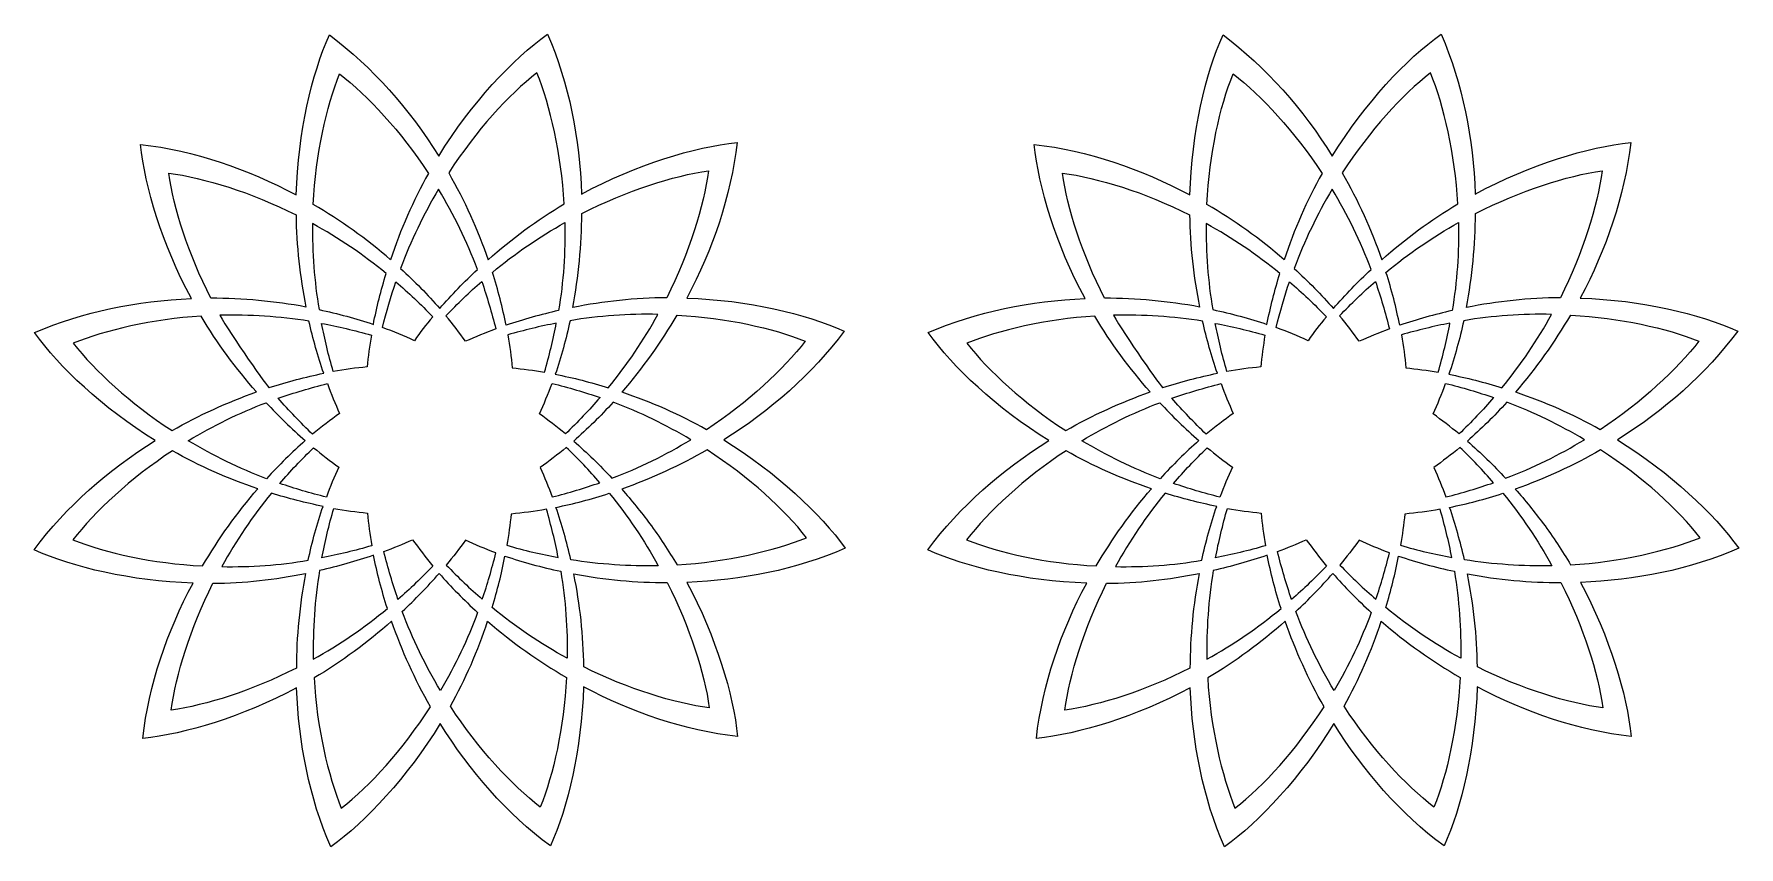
# Model space of a CAD drawing. Header units: centimetres. Extents: x -232 to 232, y -111 to 111.
import ezdxf

# ---------------------------------------------------------------- set-up
doc = ezdxf.new("R2010")
doc.units = ezdxf.units.CM
doc.header["$MEASUREMENT"] = 0
doc.layers.add('layer 1', color=7, linetype='Continuous')

msp = doc.modelspace()

# ---------------------------------------------------------------- linework, layer by layer
at = {"layer": 'layer 1', "color": 114, "lineweight": 9}
for points, knots in [([(-203.0467, 80.59907), (-201.87234, 68.98786), (-197.22338, 53.56875), (-189.22496, 38.61814), (-189.22496, 38.61814), (-204.02611, 38.04623), (-218.71683, 35.10512), (-231.93511, 29.36521), (-231.93511, 29.36521), (-225.12619, 19.91584), (-213.42396, 8.91227), (-199.0615, -0.02648), (-199.0615, -0.02648), (-211.84547, -7.98618), (-223.33021, -18.01487), (-232.05052, -29.78785), (-232.05052, -29.78785), (-221.40665, -34.57689), (-205.72674, -38.26059), (-188.77797, -38.8085), (-188.77797, -38.8085), (-195.87444, -52.09866), (-200.80979, -66.53243), (-202.47605, -81.09475), (-202.47605, -81.09475), (-190.87814, -79.92362), (-175.51157, -75.27833), (-160.57599, -67.29941), (-160.57599, -67.29941), (-160.06525, -82.31764), (-157.12261, -97.24233), (-151.29968, -110.65183), (-151.29968, -110.65183), (-141.69399, -103.73027), (-130.48229, -91.75211), (-121.46611, -77.06322), (-121.46611, -77.06322), (-113.47318, -89.98247), (-103.37186, -101.59248), (-91.49543, -110.38941), (-91.49543, -110.38941), (-86.70416, -99.74058), (-83.01945, -84.0509), (-82.47421, -67.09307), (-82.47421, -67.09307), (-69.28385, -74.08651), (-54.97943, -78.94791), (-40.54888, -80.59907), (-40.54888, -80.59907), (-41.72327, -68.98753), (-46.37254, -53.56788), (-54.37136, -38.61686), (-54.37136, -38.61686), (-39.42278, -38.08627), (-24.57323, -35.144), (-11.22515, -29.34773), (-11.22515, -29.34773), (-18.06631, -19.85363), (-29.84724, -8.79062), (-44.30294, 0.17072), (-44.30294, 0.17072), (-31.61168, 8.10722), (-20.21276, 18.08588), (-11.54506, 29.78784), (-11.54506, 29.78784), (-22.10128, 34.53744), (-37.61096, 38.19976), (-54.3992, 38.79424), (-54.3992, 38.79424), (-47.29367, 52.09316), (-42.35177, 66.53836), (-40.68421, 81.11222), (-40.68421, 81.11222), (-52.38552, 79.92874), (-67.95403, 75.21634), (-83.01305, 67.10349), (-83.01305, 67.10349), (-83.5048, 82.18775), (-86.44765, 97.18408), (-92.29588, 110.65183), (-92.29588, 110.65183), (-101.8243, 103.78595), (-112.93292, 91.94452), (-121.91136, 77.41721), (-121.91136, 77.41721), (-129.86858, 90.20082), (-139.89454, 101.68566), (-151.66482, 110.40691), (-151.66482, 110.40691), (-156.47919, 99.70677), (-160.17641, 83.91719), (-160.69382, 66.86542), (-160.69382, 66.86542), (-174.00236, 73.98097), (-188.46009, 78.93004), (-203.0467, 80.59907)], [0, 0, 0, 0, 0.04, 0.04, 0.04, 0.04, 0.08, 0.08, 0.08, 0.08, 0.12, 0.12, 0.12, 0.12, 0.16, 0.16, 0.16, 0.16, 0.2, 0.2, 0.2, 0.2, 0.24, 0.24, 0.24, 0.24, 0.28, 0.28, 0.28, 0.28, 0.32, 0.32, 0.32, 0.32, 0.36, 0.36, 0.36, 0.36, 0.4, 0.4, 0.4, 0.4, 0.44, 0.44, 0.44, 0.44, 0.48, 0.48, 0.48, 0.48, 0.52, 0.52, 0.52, 0.52, 0.56, 0.56, 0.56, 0.56, 0.6, 0.6, 0.6, 0.6, 0.64, 0.64, 0.64, 0.64, 0.68, 0.68, 0.68, 0.68, 0.72, 0.72, 0.72, 0.72, 0.76, 0.76, 0.76, 0.76, 0.8, 0.8, 0.8, 0.8, 0.84, 0.84, 0.84, 0.84, 0.88, 0.88, 0.88, 0.88, 0.92, 0.92, 0.92, 0.92, 1, 1, 1, 1]), ([(-156.05439, 64.2707), (-148.59988, 59.91571), (-141.55017, 54.86634), (-135.01338, 49.22634), (-135.01338, 49.22634), (-132.29367, 57.36929), (-128.89009, 65.25441), (-124.67454, 72.73766), (-124.67454, 72.73766), (-132.1479, 84.1296), (-141.28354, 93.8941), (-148.89236, 99.83533), (-148.89236, 99.83533), (-152.56896, 90.74349), (-155.32883, 78.12875), (-156.05439, 64.2707)], [0, 0, 0, 0, 0.2, 0.2, 0.2, 0.2, 0.4, 0.4, 0.4, 0.4, 0.6, 0.6, 0.6, 0.6, 1, 1, 1, 1]), ([(-108.44674, 49.22587), (-111.29709, 57.40724), (-114.89215, 65.3318), (-119.18963, 72.85423), (-119.18963, 72.85423), (-111.62664, 84.50975), (-102.91884, 94.06844), (-95.18065, 100.11034), (-95.18065, 100.11034), (-91.55117, 91.13847), (-88.51321, 78.07417), (-87.74287, 64.43096), (-87.74287, 64.43096), (-95.13365, 60.05365), (-102.0221, 54.9218), (-108.44674, 49.22587)], [0, 0, 0, 0, 0.2, 0.2, 0.2, 0.2, 0.4, 0.4, 0.4, 0.4, 0.6, 0.6, 0.6, 0.6, 1, 1, 1, 1]), ([(-195.35989, 72.83005), (-194.00804, 63.18952), (-190.13834, 50.9945), (-183.91894, 38.7224), (-183.91894, 38.7224), (-175.24645, 38.72944), (-166.57448, 37.92633), (-158.04658, 36.34689), (-158.04658, 36.34689), (-159.70482, 44.61669), (-160.66316, 52.99756), (-160.74908, 61.43537), (-160.74908, 61.43537), (-172.94713, 67.58767), (-185.77719, 71.48761), (-195.35989, 72.83005)], [0, 0, 0, 0, 0.2, 0.2, 0.2, 0.2, 0.4, 0.4, 0.4, 0.4, 0.6, 0.6, 0.6, 0.6, 1, 1, 1, 1]), ([(-85.41839, 36.20687), (-76.97811, 37.88817), (-68.42664, 38.83523), (-59.81627, 38.87736), (-59.81627, 38.87736), (-53.68245, 51.05421), (-49.79338, 63.85915), (-48.45324, 73.42541), (-48.45324, 73.42541), (-58.19316, 72.05963), (-70.54051, 68.12378), (-82.94047, 61.79132), (-82.94047, 61.79132), (-82.98439, 53.21222), (-83.82226, 44.6365), (-85.41839, 36.20687)], [0, 0, 0, 0, 0.2, 0.2, 0.2, 0.2, 0.4, 0.4, 0.4, 0.4, 0.6, 0.6, 0.6, 0.6, 1, 1, 1, 1]), ([(-121.62063, 35.9435), (-124.88412, 39.692), (-128.4667, 43.33895), (-132.29457, 46.81859), (-132.29457, 46.81859), (-129.52734, 54.32351), (-126.04757, 61.5443), (-121.9519, 68.41471), (-121.9519, 68.41471), (-117.7596, 61.47576), (-114.19015, 54.1723), (-111.35938, 46.57444), (-111.35938, 46.57444), (-114.93215, 43.23492), (-118.39576, 39.66751), (-121.62063, 35.9435)], [0, 0, 0, 0, 0.2, 0.2, 0.2, 0.2, 0.4, 0.4, 0.4, 0.4, 0.6, 0.6, 0.6, 0.6, 1, 1, 1, 1]), ([(-156.22851, 59.04903), (-149.15655, 55.14622), (-142.4395, 50.6209), (-136.21153, 45.47571), (-136.21153, 45.47571), (-137.59167, 40.95066), (-138.77704, 36.29138), (-139.69824, 31.61247), (-139.69824, 31.61247), (-144.43356, 33.21093), (-149.39183, 34.55938), (-154.47508, 35.63762), (-154.47508, 35.63762), (-155.77609, 43.37008), (-156.34081, 51.20954), (-156.22851, 59.04903)], [0, 0, 0, 0, 0.2, 0.2, 0.2, 0.2, 0.4, 0.4, 0.4, 0.4, 0.6, 0.6, 0.6, 0.6, 1, 1, 1, 1]), ([(-107.29704, 45.78348), (-105.75855, 40.97014), (-104.50244, 36.1354), (-103.55785, 31.36698), (-103.55785, 31.36698), (-98.86639, 32.96384), (-94.05275, 34.303), (-89.26605, 35.38783), (-89.26605, 35.38783), (-87.94486, 43.29423), (-87.39497, 51.31275), (-87.54952, 59.32614), (-87.54952, 59.32614), (-94.52981, 55.42016), (-101.15058, 50.90253), (-107.29704, 45.78348)], [0, 0, 0, 0, 0.2, 0.2, 0.2, 0.2, 0.4, 0.4, 0.4, 0.4, 0.6, 0.6, 0.6, 0.6, 1, 1, 1, 1]), ([(-137.20187, 30.73906), (-134.23449, 29.66083), (-131.27465, 28.4494), (-128.52899, 27.17579), (-128.52899, 27.17579), (-126.96306, 29.38074), (-125.2904, 31.55335), (-123.53406, 33.68096), (-123.53406, 33.68096), (-126.78566, 37.07987), (-130.16573, 40.28629), (-133.56309, 43.23333), (-133.56309, 43.23333), (-134.92395, 39.22145), (-136.15417, 35.02545), (-137.20187, 30.73906)], [0, 0, 0, 0, 0.2, 0.2, 0.2, 0.2, 0.4, 0.4, 0.4, 0.4, 0.6, 0.6, 0.6, 0.6, 1, 1, 1, 1]), ([(-106.36597, 30.37458), (-107.46385, 34.82169), (-108.75739, 39.16858), (-110.18803, 43.31043), (-110.18803, 43.31043), (-113.4899, 40.4105), (-116.76853, 37.26923), (-119.92159, 33.94819), (-119.92159, 33.94819), (-118.017, 31.66015), (-116.23401, 29.33919), (-114.58901, 26.99992), (-114.58901, 26.99992), (-111.92633, 28.22001), (-109.17417, 29.34466), (-106.36597, 30.37458)], [0, 0, 0, 0, 0.2, 0.2, 0.2, 0.2, 0.4, 0.4, 0.4, 0.4, 0.6, 0.6, 0.6, 0.6, 1, 1, 1, 1]), ([(-186.55876, 33.86795), (-182.22458, 26.50171), (-177.14543, 19.6327), (-171.50011, 13.22113), (-171.50011, 13.22113), (-179.45537, 10.40637), (-187.16325, 6.88714), (-194.48998, 2.70093), (-194.48998, 2.70093), (-205.98574, 10.21022), (-215.41273, 18.82039), (-221.39362, 26.48045), (-221.39362, 26.48045), (-212.60722, 30.0349), (-199.86877, 33.03435), (-186.55876, 33.86795)], [0, 0, 0, 0, 0.2, 0.2, 0.2, 0.2, 0.4, 0.4, 0.4, 0.4, 0.6, 0.6, 0.6, 0.6, 1, 1, 1, 1]), ([(-157.21927, 32.48555), (-156.13479, 27.73076), (-154.79943, 22.9515), (-153.20983, 18.2938), (-153.20983, 18.2938), (-158.12065, 17.31195), (-163.10046, 16.00034), (-168.05359, 14.39074), (-168.05359, 14.39074), (-168.09232, 13.88896), (-178.68824, 29.10295), (-181.46067, 34.09253), (-181.46067, 34.09253), (-173.35219, 34.29922), (-165.22651, 33.79131), (-157.21927, 32.48555)], [0, 0, 0, 0, 0.2, 0.2, 0.2, 0.2, 0.4, 0.4, 0.4, 0.4, 0.6, 0.6, 0.6, 0.6, 1, 1, 1, 1]), ([(-62.20896, 34.33979), (-66.09929, 27.28409), (-70.60888, 20.57986), (-75.73631, 14.36335), (-75.73631, 14.36335), (-80.44121, 15.82238), (-85.29764, 17.07311), (-90.1768, 18.03724), (-90.1768, 18.03724), (-88.58194, 22.7111), (-87.23136, 27.60586), (-86.14462, 32.6265), (-86.14462, 32.6265), (-78.23914, 33.94667), (-70.22122, 34.49512), (-62.20896, 34.33979)], [0, 0, 0, 0, 0.2, 0.2, 0.2, 0.2, 0.4, 0.4, 0.4, 0.4, 0.6, 0.6, 0.6, 0.6, 1, 1, 1, 1]), ([(-57.00076, 34.14005), (-61.34271, 26.70489), (-66.37559, 19.67228), (-71.99608, 13.14942), (-71.99608, 13.14942), (-64.02609, 10.4467), (-56.31144, 7.08433), (-48.98133, 2.94178), (-48.98133, 2.94178), (-37.69421, 10.3811), (-28.01683, 19.45657), (-22.11662, 27.01537), (-22.11662, 27.01537), (-31.05943, 30.63171), (-43.41059, 33.36109), (-57.00076, 34.14005)], [0, 0, 0, 0, 0.2, 0.2, 0.2, 0.2, 0.4, 0.4, 0.4, 0.4, 0.6, 0.6, 0.6, 0.6, 1, 1, 1, 1]), ([(-140.24174, 28.67057), (-144.7936, 29.97712), (-149.35467, 31.04892), (-153.79203, 31.88371), (-153.79203, 31.88371), (-152.951, 27.58318), (-151.8892, 23.17681), (-150.60884, 18.78408), (-150.60884, 18.78408), (-147.49728, 19.33466), (-144.42056, 19.74907), (-141.40348, 20.01916), (-141.40348, 20.01916), (-141.13364, 22.88327), (-140.74092, 25.7761), (-140.24174, 28.67057)], [0, 0, 0, 0, 0.2, 0.2, 0.2, 0.2, 0.4, 0.4, 0.4, 0.4, 0.6, 0.6, 0.6, 0.6, 1, 1, 1, 1]), ([(-103.07135, 28.75991), (-98.64763, 30.04602), (-94.21118, 31.11042), (-89.88359, 31.95097), (-89.88359, 31.95097), (-90.72615, 27.56624), (-91.79909, 23.06675), (-93.10005, 18.57968), (-93.10005, 18.57968), (-96.03522, 19.08852), (-98.96905, 19.48807), (-101.87331, 19.76124), (-101.87331, 19.76124), (-102.13721, 22.71153), (-102.53912, 25.71879), (-103.07135, 28.75991)], [0, 0, 0, 0, 0.2, 0.2, 0.2, 0.2, 0.4, 0.4, 0.4, 0.4, 0.6, 0.6, 0.6, 0.6, 1, 1, 1, 1]), ([(-165.58406, 11.48281), (-162.6909, 8.16527), (-159.55203, 4.86725), (-156.2296, 1.69216), (-156.2296, 1.69216), (-153.81078, 3.72421), (-151.35414, 5.62096), (-148.87696, 7.36293), (-148.87696, 7.36293), (-150.08137, 9.99141), (-151.19268, 12.7069), (-152.21177, 15.47761), (-152.21177, 15.47761), (-156.81729, 14.33347), (-161.31367, 12.98029), (-165.58406, 11.48281)], [0, 0, 0, 0, 0.2, 0.2, 0.2, 0.2, 0.4, 0.4, 0.4, 0.4, 0.6, 0.6, 0.6, 0.6, 1, 1, 1, 1]), ([(-94.4853, 7.24561), (-92.08434, 5.54047), (-89.72167, 3.7088), (-87.41373, 1.78032), (-87.41373, 1.78032), (-84.06217, 4.99803), (-80.89964, 8.33908), (-77.991, 11.69635), (-77.991, 11.69635), (-82.17548, 13.13768), (-86.56788, 14.43856), (-91.06026, 15.5392), (-91.06026, 15.5392), (-92.10977, 12.67436), (-93.25305, 9.90214), (-94.4853, 7.24561)], [0, 0, 0, 0, 0.2, 0.2, 0.2, 0.2, 0.4, 0.4, 0.4, 0.4, 0.6, 0.6, 0.6, 0.6, 1, 1, 1, 1]), ([(-190.06664, -0.07025), (-183.28364, -4.14268), (-176.15413, -7.62185), (-168.74335, -10.3952), (-168.74335, -10.3952), (-165.37692, -6.68807), (-161.8535, -3.21035), (-158.23269, -0.0291), (-158.23269, -0.0291), (-161.95625, 3.21917), (-165.51972, 6.70292), (-168.8521, 10.29233), (-168.8521, 10.29233), (-176.22657, 7.50326), (-183.32053, 4.00731), (-190.06664, -0.07025)], [0, 0, 0, 0, 0.2, 0.2, 0.2, 0.2, 0.4, 0.4, 0.4, 0.4, 0.6, 0.6, 0.6, 0.6, 1, 1, 1, 1]), ([(-85.15497, -0.15276), (-81.45426, 3.08237), (-77.85376, 6.62795), (-74.41694, 10.41259), (-74.41694, 10.41259), (-67.08051, 7.66707), (-60.01994, 4.23014), (-53.29794, 0.21021), (-53.29794, 0.21021), (-60.11293, -3.9273), (-67.2848, -7.47138), (-74.74349, -10.29235), (-74.74349, -10.29235), (-78.01368, -6.76996), (-81.5068, -3.34897), (-85.15497, -0.15276)], [0, 0, 0, 0, 0.2, 0.2, 0.2, 0.2, 0.4, 0.4, 0.4, 0.4, 0.6, 0.6, 0.6, 0.6, 1, 1, 1, 1]), ([(-221.47895, -27.01538), (-215.54119, -19.40847), (-205.7834, -10.2731), (-194.39855, -2.79993), (-194.39855, -2.79993), (-187.00251, -6.99837), (-179.21439, -10.40204), (-171.16418, -13.13199), (-171.16418, -13.13199), (-176.79494, -19.66675), (-181.83562, -26.71297), (-186.18311, -34.16307), (-186.18311, -34.16307), (-199.93543, -33.41612), (-212.44592, -30.66819), (-221.47895, -27.01538)], [0, 0, 0, 0, 0.2, 0.2, 0.2, 0.2, 0.4, 0.4, 0.4, 0.4, 0.6, 0.6, 0.6, 0.6, 1, 1, 1, 1]), ([(-155.95858, -1.96649), (-159.23158, -5.12137), (-162.3218, -8.39247), (-165.16913, -11.67895), (-165.16913, -11.67895), (-161.10691, -13.07816), (-156.84875, -14.34499), (-152.49338, -15.42478), (-152.49338, -15.42478), (-151.45539, -12.60054), (-150.32617, -9.86678), (-149.11035, -7.24567), (-149.11035, -7.24567), (-151.43394, -5.59548), (-153.72161, -3.82677), (-155.95858, -1.96649)], [0, 0, 0, 0, 0.2, 0.2, 0.2, 0.2, 0.4, 0.4, 0.4, 0.4, 0.6, 0.6, 0.6, 0.6, 1, 1, 1, 1]), ([(-87.17259, -1.8774), (-83.92175, -4.9954), (-80.84844, -8.22977), (-78.0115, -11.48283), (-78.0115, -11.48283), (-82.15676, -12.93642), (-86.51488, -14.25427), (-90.97921, -15.37675), (-90.97921, -15.37675), (-91.98988, -12.63501), (-93.09107, -9.94754), (-94.28337, -7.34551), (-94.28337, -7.34551), (-91.88869, -5.66154), (-89.51321, -3.83297), (-87.17259, -1.8774)], [0, 0, 0, 0, 0.2, 0.2, 0.2, 0.2, 0.4, 0.4, 0.4, 0.4, 0.6, 0.6, 0.6, 0.6, 1, 1, 1, 1]), ([(-21.76663, -26.46298), (-30.64758, -30.05567), (-43.55174, -33.07486), (-57.0316, -33.87676), (-57.0316, -33.87676), (-59.29595, -30.02768), (-61.78584, -26.24096), (-64.49909, -22.59182), (-64.49909, -22.59182), (-66.8193, -19.47129), (-69.36629, -16.32078), (-72.09549, -13.22116), (-72.09549, -13.22116), (-64.05097, -10.37482), (-56.25999, -6.80793), (-48.85955, -2.56008), (-48.85955, -2.56008), (-37.27799, -10.09833), (-27.7803, -18.76092), (-21.76663, -26.46298)], [0, 0, 0, 0, 0.166666667, 0.166666667, 0.166666667, 0.166666667, 0.333333333, 0.333333333, 0.333333333, 0.333333333, 0.5, 0.5, 0.5, 0.5, 0.666666667, 0.666666667, 0.666666667, 0.666666667, 1, 1, 1, 1]), ([(-180.96515, -34.34735), (-177.07167, -27.28242), (-172.5574, -20.56988), (-167.42397, -14.34588), (-167.42397, -14.34588), (-162.8483, -15.76485), (-158.12933, -16.98678), (-153.38548, -17.93968), (-153.38548, -17.93968), (-154.99485, -22.64296), (-156.35668, -27.57092), (-157.451, -32.62655), (-157.451, -32.62655), (-165.21782, -33.92347), (-173.09292, -34.47576), (-180.96515, -34.34735)], [0, 0, 0, 0, 0.2, 0.2, 0.2, 0.2, 0.4, 0.4, 0.4, 0.4, 0.6, 0.6, 0.6, 0.6, 1, 1, 1, 1]), ([(-153.71203, -31.95105), (-149.25294, -31.08494), (-144.67821, -29.98117), (-140.12106, -28.64212), (-140.12106, -28.64212), (-140.64497, -25.63471), (-141.04128, -22.66064), (-141.30252, -19.74237), (-141.30252, -19.74237), (-144.33683, -19.45651), (-147.40335, -19.03272), (-150.46993, -18.49052), (-150.46993, -18.49052), (-151.78253, -23.00712), (-152.86386, -27.53722), (-153.71203, -31.95105)], [0, 0, 0, 0, 0.2, 0.2, 0.2, 0.2, 0.4, 0.4, 0.4, 0.4, 0.6, 0.6, 0.6, 0.6, 1, 1, 1, 1]), ([(-85.941, -32.46801), (-78.07808, -33.74997), (-70.10182, -34.26306), (-62.13879, -34.08556), (-62.13879, -34.08556), (-65.97302, -27.18596), (-70.44032, -20.45736), (-75.47351, -14.36852), (-75.47351, -14.36852), (-80.31048, -15.94311), (-85.17332, -17.23363), (-89.97297, -18.21054), (-89.97297, -18.21054), (-88.37355, -22.88881), (-87.03056, -27.69104), (-85.941, -32.46801)], [0, 0, 0, 0, 0.2, 0.2, 0.2, 0.2, 0.4, 0.4, 0.4, 0.4, 0.6, 0.6, 0.6, 0.6, 1, 1, 1, 1]), ([(-102.19218, -20.01922), (-99.03984, -19.73703), (-95.82242, -19.29724), (-92.56818, -18.70926), (-92.56818, -18.70926), (-91.28035, -23.12096), (-90.21281, -27.54693), (-89.36812, -31.86614), (-89.36812, -31.86614), (-93.93938, -31.00617), (-98.64191, -29.89485), (-103.33045, -28.53427), (-103.33045, -28.53427), (-102.84241, -25.68531), (-102.45778, -22.83833), (-102.19218, -20.01922)], [0, 0, 0, 0, 0.2, 0.2, 0.2, 0.2, 0.4, 0.4, 0.4, 0.4, 0.6, 0.6, 0.6, 0.6, 1, 1, 1, 1]), ([(-136.83993, -30.23095), (-135.73537, -34.71994), (-134.43128, -39.10804), (-132.98734, -43.28738), (-132.98734, -43.28738), (-129.76684, -40.45934), (-126.56852, -37.40186), (-123.4873, -34.17196), (-123.4873, -34.17196), (-125.46215, -31.81154), (-127.30792, -29.41551), (-129.00657, -26.99996), (-129.00657, -26.99996), (-131.54596, -28.16356), (-134.16675, -29.24036), (-136.83993, -30.23095)], [0, 0, 0, 0, 0.2, 0.2, 0.2, 0.2, 0.4, 0.4, 0.4, 0.4, 0.6, 0.6, 0.6, 0.6, 1, 1, 1, 1]), ([(-114.64489, -27.15212), (-111.98937, -28.3844), (-109.21815, -29.52775), (-106.35432, -30.57738), (-106.35432, -30.57738), (-107.41054, -34.91993), (-108.65455, -39.17103), (-110.0325, -43.23335), (-110.0325, -43.23335), (-113.35485, -40.3514), (-116.66079, -37.22159), (-119.84608, -33.90608), (-119.84608, -33.90608), (-118.01431, -31.69912), (-116.27195, -29.44306), (-114.64489, -27.15212)], [0, 0, 0, 0, 0.2, 0.2, 0.2, 0.2, 0.4, 0.4, 0.4, 0.4, 0.6, 0.6, 0.6, 0.6, 1, 1, 1, 1]), ([(-154.32956, -35.38787), (-149.40767, -34.27238), (-144.45687, -32.88777), (-139.64024, -31.23087), (-139.64024, -31.23087), (-138.69295, -36.03567), (-137.42894, -40.90858), (-135.87803, -45.7598), (-135.87803, -45.7598), (-142.14678, -50.98015), (-148.90912, -55.57468), (-156.04193, -59.53296), (-156.04193, -59.53296), (-156.20999, -51.45094), (-155.66217, -43.36227), (-154.32956, -35.38787)], [0, 0, 0, 0, 0.2, 0.2, 0.2, 0.2, 0.4, 0.4, 0.4, 0.4, 0.6, 0.6, 0.6, 0.6, 1, 1, 1, 1]), ([(-86.93567, -59.28619), (-86.80743, -51.36201), (-87.37012, -43.43639), (-88.68521, -35.62012), (-88.68521, -35.62012), (-93.91354, -34.51112), (-99.00969, -33.11632), (-103.867, -31.45757), (-103.867, -31.45757), (-104.87113, -36.59061), (-105.83401, -40.5381), (-107.38412, -45.47568), (-107.38412, -45.47568), (-101.02939, -50.72539), (-94.16562, -55.32996), (-86.93567, -59.28619)], [0, 0, 0, 0, 0.2, 0.2, 0.2, 0.2, 0.4, 0.4, 0.4, 0.4, 0.6, 0.6, 0.6, 0.6, 1, 1, 1, 1]), ([(-194.73677, -73.40095), (-185.10351, -72.05172), (-172.91936, -68.18895), (-160.65597, -61.98004), (-160.65597, -61.98004), (-160.62314, -53.33793), (-159.78507, -44.69848), (-158.17722, -36.20694), (-158.17722, -36.20694), (-166.47655, -37.86018), (-174.88527, -38.80578), (-183.3514, -38.87455), (-183.3514, -38.87455), (-189.48086, -51.04638), (-193.39718, -63.83852), (-194.73677, -73.40095)], [0, 0, 0, 0, 0.2, 0.2, 0.2, 0.2, 0.4, 0.4, 0.4, 0.4, 0.6, 0.6, 0.6, 0.6, 1, 1, 1, 1]), ([(-121.42711, -68.0502), (-117.42475, -61.28881), (-114.01941, -54.19076), (-111.30103, -46.81863), (-111.30103, -46.81863), (-115.05052, -43.41022), (-118.56468, -39.84127), (-121.77412, -36.17363), (-121.77412, -36.17363), (-124.93642, -39.80585), (-128.32407, -43.28702), (-131.81606, -46.55058), (-131.81606, -46.55058), (-129.03097, -54.02416), (-125.53164, -61.21281), (-121.42711, -68.0502)], [0, 0, 0, 0, 0.2, 0.2, 0.2, 0.2, 0.4, 0.4, 0.4, 0.4, 0.6, 0.6, 0.6, 0.6, 1, 1, 1, 1]), ([(-48.23569, -72.83006), (-49.58817, -63.18487), (-53.461, -50.98274), (-59.68569, -38.70465), (-59.68569, -38.70465), (-68.2099, -38.68487), (-76.73175, -37.88186), (-85.11375, -36.32944), (-85.11375, -36.32944), (-83.43983, -44.6774), (-82.48048, -53.13722), (-82.40905, -61.65506), (-82.40905, -61.65506), (-70.35934, -67.67891), (-57.70381, -71.50367), (-48.23569, -72.83006)], [0, 0, 0, 0, 0.2, 0.2, 0.2, 0.2, 0.4, 0.4, 0.4, 0.4, 0.6, 0.6, 0.6, 0.6, 1, 1, 1, 1]), ([(-155.84045, -64.64565), (-148.29653, -60.21451), (-141.27231, -55.00228), (-134.72838, -49.20134), (-134.72838, -49.20134), (-131.91973, -57.26152), (-128.38833, -65.07319), (-124.17406, -72.49564), (-124.17406, -72.49564), (-131.79056, -84.31372), (-140.5975, -94.00659), (-148.41493, -100.11035), (-148.41493, -100.11035), (-152.02537, -91.18555), (-155.05365, -78.20425), (-155.84045, -64.64565)], [0, 0, 0, 0, 0.2, 0.2, 0.2, 0.2, 0.4, 0.4, 0.4, 0.4, 0.6, 0.6, 0.6, 0.6, 1, 1, 1, 1]), ([(-94.2679, -99.81785), (-90.61454, -90.78348), (-87.86637, -78.27065), (-87.11991, -64.51594), (-87.11991, -64.51594), (-94.72999, -60.10495), (-101.92219, -54.97268), (-108.58223, -49.22636), (-108.58223, -49.22636), (-111.25796, -57.23767), (-114.59461, -65.00251), (-118.71884, -72.37754), (-118.71884, -72.37754), (-111.19006, -83.92557), (-101.95481, -93.81764), (-94.2679, -99.81785)], [0, 0, 0, 0, 0.2, 0.2, 0.2, 0.2, 0.4, 0.4, 0.4, 0.4, 0.6, 0.6, 0.6, 0.6, 1, 1, 1, 1])]:
    msp.add_open_spline(points, degree=3, knots=knots, dxfattribs=at)
at = {"layer": 'layer 1', "color": 242, "lineweight": 9}
for points, knots in [([(40.22896, 80.59907), (41.40332, 68.98786), (46.05228, 53.56875), (54.0507, 38.61814), (54.0507, 38.61814), (39.24955, 38.04623), (24.55883, 35.10512), (11.34055, 29.36521), (11.34055, 29.36521), (18.14947, 19.91584), (29.8517, 8.91227), (44.21416, -0.02648), (44.21416, -0.02648), (31.43019, -7.98618), (19.94545, -18.01487), (11.22514, -29.78785), (11.22514, -29.78785), (21.86901, -34.57689), (37.54892, -38.26059), (54.49769, -38.8085), (54.49769, -38.8085), (47.40122, -52.09866), (42.46587, -66.53243), (40.79961, -81.09475), (40.79961, -81.09475), (52.39752, -79.92362), (67.76409, -75.27833), (82.69967, -67.29941), (82.69967, -67.29941), (83.21041, -82.31764), (86.15305, -97.24233), (91.97598, -110.65183), (91.97598, -110.65183), (101.58167, -103.73027), (112.79337, -91.75211), (121.80955, -77.06322), (121.80955, -77.06322), (129.80248, -89.98247), (139.9038, -101.59248), (151.78023, -110.38941), (151.78023, -110.38941), (156.5715, -99.74058), (160.25621, -84.0509), (160.80145, -67.09307), (160.80145, -67.09307), (173.99181, -74.08651), (188.29623, -78.94791), (202.72678, -80.59907), (202.72678, -80.59907), (201.55239, -68.98753), (196.90312, -53.56788), (188.9043, -38.61686), (188.9043, -38.61686), (203.85288, -38.08627), (218.70243, -35.144), (232.05051, -29.34773), (232.05051, -29.34773), (225.20935, -19.85363), (213.42842, -8.79062), (198.97272, 0.17072), (198.97272, 0.17072), (211.66398, 8.10722), (223.0629, 18.08588), (231.7306, 29.78784), (231.7306, 29.78784), (221.17438, 34.53744), (205.6647, 38.19976), (188.87646, 38.79424), (188.87646, 38.79424), (195.98199, 52.09316), (200.92389, 66.53836), (202.59145, 81.11222), (202.59145, 81.11222), (190.89014, 79.92874), (175.32163, 75.21634), (160.26261, 67.10349), (160.26261, 67.10349), (159.77086, 82.18775), (156.82801, 97.18408), (150.97978, 110.65183), (150.97978, 110.65183), (141.45136, 103.78595), (130.34274, 91.94452), (121.3643, 77.41721), (121.3643, 77.41721), (113.40708, 90.20082), (103.38112, 101.68566), (91.61084, 110.40691), (91.61084, 110.40691), (86.79647, 99.70677), (83.09925, 83.91719), (82.58184, 66.86542), (82.58184, 66.86542), (69.2733, 73.98097), (54.81557, 78.93004), (40.22896, 80.59907)], [0, 0, 0, 0, 0.04, 0.04, 0.04, 0.04, 0.08, 0.08, 0.08, 0.08, 0.12, 0.12, 0.12, 0.12, 0.16, 0.16, 0.16, 0.16, 0.2, 0.2, 0.2, 0.2, 0.24, 0.24, 0.24, 0.24, 0.28, 0.28, 0.28, 0.28, 0.32, 0.32, 0.32, 0.32, 0.36, 0.36, 0.36, 0.36, 0.4, 0.4, 0.4, 0.4, 0.44, 0.44, 0.44, 0.44, 0.48, 0.48, 0.48, 0.48, 0.52, 0.52, 0.52, 0.52, 0.56, 0.56, 0.56, 0.56, 0.6, 0.6, 0.6, 0.6, 0.64, 0.64, 0.64, 0.64, 0.68, 0.68, 0.68, 0.68, 0.72, 0.72, 0.72, 0.72, 0.76, 0.76, 0.76, 0.76, 0.8, 0.8, 0.8, 0.8, 0.84, 0.84, 0.84, 0.84, 0.88, 0.88, 0.88, 0.88, 0.92, 0.92, 0.92, 0.92, 1, 1, 1, 1]), ([(87.22127, 64.2707), (94.67578, 59.91571), (101.72549, 54.86634), (108.26228, 49.22634), (108.26228, 49.22634), (110.98199, 57.36929), (114.38557, 65.25441), (118.60112, 72.73766), (118.60112, 72.73766), (111.12776, 84.1296), (101.99212, 93.8941), (94.3833, 99.83533), (94.3833, 99.83533), (90.7067, 90.74349), (87.94683, 78.12875), (87.22127, 64.2707)], [0, 0, 0, 0, 0.2, 0.2, 0.2, 0.2, 0.4, 0.4, 0.4, 0.4, 0.6, 0.6, 0.6, 0.6, 1, 1, 1, 1]), ([(134.82892, 49.22587), (131.97857, 57.40724), (128.38351, 65.3318), (124.08603, 72.85423), (124.08603, 72.85423), (131.64902, 84.50975), (140.35682, 94.06844), (148.09501, 100.11034), (148.09501, 100.11034), (151.72449, 91.13847), (154.76245, 78.07417), (155.53279, 64.43096), (155.53279, 64.43096), (148.14201, 60.05365), (141.25356, 54.9218), (134.82892, 49.22587)], [0, 0, 0, 0, 0.2, 0.2, 0.2, 0.2, 0.4, 0.4, 0.4, 0.4, 0.6, 0.6, 0.6, 0.6, 1, 1, 1, 1]), ([(47.91577, 72.83005), (49.26762, 63.18952), (53.13732, 50.9945), (59.35672, 38.7224), (59.35672, 38.7224), (68.02921, 38.72944), (76.70118, 37.92633), (85.22908, 36.34689), (85.22908, 36.34689), (83.57084, 44.61669), (82.6125, 52.99756), (82.52658, 61.43537), (82.52658, 61.43537), (70.32853, 67.58767), (57.49847, 71.48761), (47.91577, 72.83005)], [0, 0, 0, 0, 0.2, 0.2, 0.2, 0.2, 0.4, 0.4, 0.4, 0.4, 0.6, 0.6, 0.6, 0.6, 1, 1, 1, 1]), ([(157.85727, 36.20687), (166.29755, 37.88817), (174.84902, 38.83523), (183.45939, 38.87736), (183.45939, 38.87736), (189.59321, 51.05421), (193.48228, 63.85915), (194.82242, 73.42541), (194.82242, 73.42541), (185.0825, 72.05963), (172.73515, 68.12378), (160.33519, 61.79132), (160.33519, 61.79132), (160.29127, 53.21222), (159.4534, 44.6365), (157.85727, 36.20687)], [0, 0, 0, 0, 0.2, 0.2, 0.2, 0.2, 0.4, 0.4, 0.4, 0.4, 0.6, 0.6, 0.6, 0.6, 1, 1, 1, 1]), ([(121.65503, 35.9435), (118.39154, 39.692), (114.80896, 43.33895), (110.98109, 46.81859), (110.98109, 46.81859), (113.74832, 54.32351), (117.22809, 61.5443), (121.32376, 68.41471), (121.32376, 68.41471), (125.51606, 61.47576), (129.08551, 54.1723), (131.91628, 46.57444), (131.91628, 46.57444), (128.34351, 43.23492), (124.8799, 39.66751), (121.65503, 35.9435)], [0, 0, 0, 0, 0.2, 0.2, 0.2, 0.2, 0.4, 0.4, 0.4, 0.4, 0.6, 0.6, 0.6, 0.6, 1, 1, 1, 1]), ([(87.04715, 59.04903), (94.11911, 55.14622), (100.83616, 50.6209), (107.06413, 45.47571), (107.06413, 45.47571), (105.68399, 40.95066), (104.49862, 36.29138), (103.57742, 31.61247), (103.57742, 31.61247), (98.8421, 33.21093), (93.88383, 34.55938), (88.80058, 35.63762), (88.80058, 35.63762), (87.49957, 43.37008), (86.93485, 51.20954), (87.04715, 59.04903)], [0, 0, 0, 0, 0.2, 0.2, 0.2, 0.2, 0.4, 0.4, 0.4, 0.4, 0.6, 0.6, 0.6, 0.6, 1, 1, 1, 1]), ([(135.97862, 45.78348), (137.51711, 40.97014), (138.77322, 36.1354), (139.71781, 31.36698), (139.71781, 31.36698), (144.40927, 32.96384), (149.22291, 34.303), (154.00961, 35.38783), (154.00961, 35.38783), (155.3308, 43.29423), (155.88069, 51.31275), (155.72614, 59.32614), (155.72614, 59.32614), (148.74585, 55.42016), (142.12508, 50.90253), (135.97862, 45.78348)], [0, 0, 0, 0, 0.2, 0.2, 0.2, 0.2, 0.4, 0.4, 0.4, 0.4, 0.6, 0.6, 0.6, 0.6, 1, 1, 1, 1]), ([(106.07379, 30.73906), (109.04117, 29.66083), (112.00101, 28.4494), (114.74667, 27.17579), (114.74667, 27.17579), (116.3126, 29.38074), (117.98526, 31.55335), (119.7416, 33.68096), (119.7416, 33.68096), (116.49, 37.07987), (113.10993, 40.28629), (109.71257, 43.23333), (109.71257, 43.23333), (108.35171, 39.22145), (107.12149, 35.02545), (106.07379, 30.73906)], [0, 0, 0, 0, 0.2, 0.2, 0.2, 0.2, 0.4, 0.4, 0.4, 0.4, 0.6, 0.6, 0.6, 0.6, 1, 1, 1, 1]), ([(136.90969, 30.37458), (135.81181, 34.82169), (134.51827, 39.16858), (133.08763, 43.31043), (133.08763, 43.31043), (129.78576, 40.4105), (126.50713, 37.26923), (123.35407, 33.94819), (123.35407, 33.94819), (125.25866, 31.66015), (127.04165, 29.33919), (128.68665, 26.99992), (128.68665, 26.99992), (131.34933, 28.22001), (134.10149, 29.34466), (136.90969, 30.37458)], [0, 0, 0, 0, 0.2, 0.2, 0.2, 0.2, 0.4, 0.4, 0.4, 0.4, 0.6, 0.6, 0.6, 0.6, 1, 1, 1, 1]), ([(56.7169, 33.86795), (61.05108, 26.50171), (66.13023, 19.6327), (71.77555, 13.22113), (71.77555, 13.22113), (63.82029, 10.40637), (56.11241, 6.88714), (48.78568, 2.70093), (48.78568, 2.70093), (37.28992, 10.21022), (27.86293, 18.82039), (21.88204, 26.48045), (21.88204, 26.48045), (30.66844, 30.0349), (43.40689, 33.03435), (56.7169, 33.86795)], [0, 0, 0, 0, 0.2, 0.2, 0.2, 0.2, 0.4, 0.4, 0.4, 0.4, 0.6, 0.6, 0.6, 0.6, 1, 1, 1, 1]), ([(86.05639, 32.48555), (87.14087, 27.73076), (88.47623, 22.9515), (90.06583, 18.2938), (90.06583, 18.2938), (85.15501, 17.31195), (80.1752, 16.00034), (75.22207, 14.39074), (75.22207, 14.39074), (75.18334, 13.88896), (64.58742, 29.10295), (61.81499, 34.09253), (61.81499, 34.09253), (69.92347, 34.29922), (78.04915, 33.79131), (86.05639, 32.48555)], [0, 0, 0, 0, 0.2, 0.2, 0.2, 0.2, 0.4, 0.4, 0.4, 0.4, 0.6, 0.6, 0.6, 0.6, 1, 1, 1, 1]), ([(181.0667, 34.33979), (177.17637, 27.28409), (172.66678, 20.57986), (167.53935, 14.36335), (167.53935, 14.36335), (162.83445, 15.82238), (157.97802, 17.07311), (153.09886, 18.03724), (153.09886, 18.03724), (154.69372, 22.7111), (156.0443, 27.60586), (157.13104, 32.6265), (157.13104, 32.6265), (165.03652, 33.94667), (173.05444, 34.49512), (181.0667, 34.33979)], [0, 0, 0, 0, 0.2, 0.2, 0.2, 0.2, 0.4, 0.4, 0.4, 0.4, 0.6, 0.6, 0.6, 0.6, 1, 1, 1, 1]), ([(186.2749, 34.14005), (181.93295, 26.70489), (176.90007, 19.67228), (171.27958, 13.14942), (171.27958, 13.14942), (179.24957, 10.4467), (186.96422, 7.08433), (194.29433, 2.94178), (194.29433, 2.94178), (205.58145, 10.3811), (215.25883, 19.45657), (221.15904, 27.01537), (221.15904, 27.01537), (212.21623, 30.63171), (199.86507, 33.36109), (186.2749, 34.14005)], [0, 0, 0, 0, 0.2, 0.2, 0.2, 0.2, 0.4, 0.4, 0.4, 0.4, 0.6, 0.6, 0.6, 0.6, 1, 1, 1, 1]), ([(103.03392, 28.67057), (98.48206, 29.97712), (93.92099, 31.04892), (89.48363, 31.88371), (89.48363, 31.88371), (90.32466, 27.58318), (91.38646, 23.17681), (92.66682, 18.78408), (92.66682, 18.78408), (95.77838, 19.33466), (98.8551, 19.74907), (101.87218, 20.01916), (101.87218, 20.01916), (102.14202, 22.88327), (102.53474, 25.7761), (103.03392, 28.67057)], [0, 0, 0, 0, 0.2, 0.2, 0.2, 0.2, 0.4, 0.4, 0.4, 0.4, 0.6, 0.6, 0.6, 0.6, 1, 1, 1, 1]), ([(140.20431, 28.75991), (144.62803, 30.04602), (149.06448, 31.11042), (153.39207, 31.95097), (153.39207, 31.95097), (152.54951, 27.56624), (151.47657, 23.06675), (150.17561, 18.57968), (150.17561, 18.57968), (147.24044, 19.08852), (144.30661, 19.48807), (141.40235, 19.76124), (141.40235, 19.76124), (141.13845, 22.71153), (140.73654, 25.71879), (140.20431, 28.75991)], [0, 0, 0, 0, 0.2, 0.2, 0.2, 0.2, 0.4, 0.4, 0.4, 0.4, 0.6, 0.6, 0.6, 0.6, 1, 1, 1, 1]), ([(77.6916, 11.48281), (80.58476, 8.16527), (83.72363, 4.86725), (87.04606, 1.69216), (87.04606, 1.69216), (89.46488, 3.72421), (91.92152, 5.62096), (94.3987, 7.36293), (94.3987, 7.36293), (93.19429, 9.99141), (92.08298, 12.7069), (91.06389, 15.47761), (91.06389, 15.47761), (86.45837, 14.33347), (81.96199, 12.98029), (77.6916, 11.48281)], [0, 0, 0, 0, 0.2, 0.2, 0.2, 0.2, 0.4, 0.4, 0.4, 0.4, 0.6, 0.6, 0.6, 0.6, 1, 1, 1, 1]), ([(148.79036, 7.24561), (151.19132, 5.54047), (153.55399, 3.7088), (155.86193, 1.78032), (155.86193, 1.78032), (159.21349, 4.99803), (162.37602, 8.33908), (165.28466, 11.69635), (165.28466, 11.69635), (161.10018, 13.13768), (156.70778, 14.43856), (152.2154, 15.5392), (152.2154, 15.5392), (151.16589, 12.67436), (150.02261, 9.90214), (148.79036, 7.24561)], [0, 0, 0, 0, 0.2, 0.2, 0.2, 0.2, 0.4, 0.4, 0.4, 0.4, 0.6, 0.6, 0.6, 0.6, 1, 1, 1, 1]), ([(53.20902, -0.07025), (59.99202, -4.14268), (67.12153, -7.62185), (74.53231, -10.3952), (74.53231, -10.3952), (77.89874, -6.68807), (81.42216, -3.21035), (85.04297, -0.0291), (85.04297, -0.0291), (81.31941, 3.21917), (77.75594, 6.70292), (74.42356, 10.29233), (74.42356, 10.29233), (67.04909, 7.50326), (59.95513, 4.00731), (53.20902, -0.07025)], [0, 0, 0, 0, 0.2, 0.2, 0.2, 0.2, 0.4, 0.4, 0.4, 0.4, 0.6, 0.6, 0.6, 0.6, 1, 1, 1, 1]), ([(158.12069, -0.15276), (161.8214, 3.08237), (165.4219, 6.62795), (168.85872, 10.41259), (168.85872, 10.41259), (176.19515, 7.66707), (183.25572, 4.23014), (189.97772, 0.21021), (189.97772, 0.21021), (183.16273, -3.9273), (175.99086, -7.47138), (168.53217, -10.29235), (168.53217, -10.29235), (165.26198, -6.76996), (161.76886, -3.34897), (158.12069, -0.15276)], [0, 0, 0, 0, 0.2, 0.2, 0.2, 0.2, 0.4, 0.4, 0.4, 0.4, 0.6, 0.6, 0.6, 0.6, 1, 1, 1, 1]), ([(21.79671, -27.01538), (27.73447, -19.40847), (37.49226, -10.2731), (48.87711, -2.79993), (48.87711, -2.79993), (56.27315, -6.99837), (64.06127, -10.40204), (72.11148, -13.13199), (72.11148, -13.13199), (66.48072, -19.66675), (61.44004, -26.71297), (57.09255, -34.16307), (57.09255, -34.16307), (43.34023, -33.41612), (30.82974, -30.66819), (21.79671, -27.01538)], [0, 0, 0, 0, 0.2, 0.2, 0.2, 0.2, 0.4, 0.4, 0.4, 0.4, 0.6, 0.6, 0.6, 0.6, 1, 1, 1, 1]), ([(87.31708, -1.96649), (84.04408, -5.12137), (80.95386, -8.39247), (78.10653, -11.67895), (78.10653, -11.67895), (82.16875, -13.07816), (86.42691, -14.34499), (90.78228, -15.42478), (90.78228, -15.42478), (91.82027, -12.60054), (92.94949, -9.86678), (94.16531, -7.24567), (94.16531, -7.24567), (91.84172, -5.59548), (89.55405, -3.82677), (87.31708, -1.96649)], [0, 0, 0, 0, 0.2, 0.2, 0.2, 0.2, 0.4, 0.4, 0.4, 0.4, 0.6, 0.6, 0.6, 0.6, 1, 1, 1, 1]), ([(156.10307, -1.8774), (159.35391, -4.9954), (162.42722, -8.22977), (165.26416, -11.48283), (165.26416, -11.48283), (161.1189, -12.93642), (156.76078, -14.25427), (152.29645, -15.37675), (152.29645, -15.37675), (151.28578, -12.63501), (150.18459, -9.94754), (148.99229, -7.34551), (148.99229, -7.34551), (151.38697, -5.66154), (153.76245, -3.83297), (156.10307, -1.8774)], [0, 0, 0, 0, 0.2, 0.2, 0.2, 0.2, 0.4, 0.4, 0.4, 0.4, 0.6, 0.6, 0.6, 0.6, 1, 1, 1, 1]), ([(221.50903, -26.46298), (212.62808, -30.05567), (199.72392, -33.07486), (186.24406, -33.87676), (186.24406, -33.87676), (183.97971, -30.02768), (181.48982, -26.24096), (178.77657, -22.59182), (178.77657, -22.59182), (176.45636, -19.47129), (173.90937, -16.32078), (171.18017, -13.22116), (171.18017, -13.22116), (179.22469, -10.37482), (187.01567, -6.80793), (194.41611, -2.56008), (194.41611, -2.56008), (205.99767, -10.09833), (215.49536, -18.76092), (221.50903, -26.46298)], [0, 0, 0, 0, 0.166666667, 0.166666667, 0.166666667, 0.166666667, 0.333333333, 0.333333333, 0.333333333, 0.333333333, 0.5, 0.5, 0.5, 0.5, 0.666666667, 0.666666667, 0.666666667, 0.666666667, 1, 1, 1, 1]), ([(62.31051, -34.34735), (66.20399, -27.28242), (70.71826, -20.56988), (75.85169, -14.34588), (75.85169, -14.34588), (80.42736, -15.76485), (85.14633, -16.98678), (89.89018, -17.93968), (89.89018, -17.93968), (88.28081, -22.64296), (86.91898, -27.57092), (85.82466, -32.62655), (85.82466, -32.62655), (78.05784, -33.92347), (70.18274, -34.47576), (62.31051, -34.34735)], [0, 0, 0, 0, 0.2, 0.2, 0.2, 0.2, 0.4, 0.4, 0.4, 0.4, 0.6, 0.6, 0.6, 0.6, 1, 1, 1, 1]), ([(89.56363, -31.95105), (94.02272, -31.08494), (98.59745, -29.98117), (103.1546, -28.64212), (103.1546, -28.64212), (102.63069, -25.63471), (102.23438, -22.66064), (101.97314, -19.74237), (101.97314, -19.74237), (98.93883, -19.45651), (95.87231, -19.03272), (92.80573, -18.49052), (92.80573, -18.49052), (91.49313, -23.00712), (90.4118, -27.53722), (89.56363, -31.95105)], [0, 0, 0, 0, 0.2, 0.2, 0.2, 0.2, 0.4, 0.4, 0.4, 0.4, 0.6, 0.6, 0.6, 0.6, 1, 1, 1, 1]), ([(157.33466, -32.46801), (165.19758, -33.74997), (173.17384, -34.26306), (181.13687, -34.08556), (181.13687, -34.08556), (177.30264, -27.18596), (172.83534, -20.45736), (167.80215, -14.36852), (167.80215, -14.36852), (162.96518, -15.94311), (158.10234, -17.23363), (153.30269, -18.21054), (153.30269, -18.21054), (154.90211, -22.88881), (156.2451, -27.69104), (157.33466, -32.46801)], [0, 0, 0, 0, 0.2, 0.2, 0.2, 0.2, 0.4, 0.4, 0.4, 0.4, 0.6, 0.6, 0.6, 0.6, 1, 1, 1, 1]), ([(141.08348, -20.01922), (144.23582, -19.73703), (147.45324, -19.29724), (150.70748, -18.70926), (150.70748, -18.70926), (151.99531, -23.12096), (153.06285, -27.54693), (153.90754, -31.86614), (153.90754, -31.86614), (149.33628, -31.00617), (144.63375, -29.89485), (139.94521, -28.53427), (139.94521, -28.53427), (140.43325, -25.68531), (140.81788, -22.83833), (141.08348, -20.01922)], [0, 0, 0, 0, 0.2, 0.2, 0.2, 0.2, 0.4, 0.4, 0.4, 0.4, 0.6, 0.6, 0.6, 0.6, 1, 1, 1, 1]), ([(106.43573, -30.23095), (107.54029, -34.71994), (108.84438, -39.10804), (110.28832, -43.28738), (110.28832, -43.28738), (113.50882, -40.45934), (116.70714, -37.40186), (119.78836, -34.17196), (119.78836, -34.17196), (117.81351, -31.81154), (115.96774, -29.41551), (114.26909, -26.99996), (114.26909, -26.99996), (111.7297, -28.16356), (109.10891, -29.24036), (106.43573, -30.23095)], [0, 0, 0, 0, 0.2, 0.2, 0.2, 0.2, 0.4, 0.4, 0.4, 0.4, 0.6, 0.6, 0.6, 0.6, 1, 1, 1, 1]), ([(128.63077, -27.15212), (131.28629, -28.3844), (134.05751, -29.52775), (136.92134, -30.57738), (136.92134, -30.57738), (135.86512, -34.91993), (134.62111, -39.17103), (133.24316, -43.23335), (133.24316, -43.23335), (129.92081, -40.3514), (126.61487, -37.22159), (123.42958, -33.90608), (123.42958, -33.90608), (125.26135, -31.69912), (127.00371, -29.44306), (128.63077, -27.15212)], [0, 0, 0, 0, 0.2, 0.2, 0.2, 0.2, 0.4, 0.4, 0.4, 0.4, 0.6, 0.6, 0.6, 0.6, 1, 1, 1, 1]), ([(88.9461, -35.38787), (93.86799, -34.27238), (98.81879, -32.88777), (103.63542, -31.23087), (103.63542, -31.23087), (104.58271, -36.03567), (105.84672, -40.90858), (107.39763, -45.7598), (107.39763, -45.7598), (101.12888, -50.98015), (94.36654, -55.57468), (87.23373, -59.53296), (87.23373, -59.53296), (87.06567, -51.45094), (87.61349, -43.36227), (88.9461, -35.38787)], [0, 0, 0, 0, 0.2, 0.2, 0.2, 0.2, 0.4, 0.4, 0.4, 0.4, 0.6, 0.6, 0.6, 0.6, 1, 1, 1, 1]), ([(156.33999, -59.28619), (156.46823, -51.36201), (155.90554, -43.43639), (154.59045, -35.62012), (154.59045, -35.62012), (149.36212, -34.51112), (144.26597, -33.11632), (139.40866, -31.45757), (139.40866, -31.45757), (138.40453, -36.59061), (137.44165, -40.5381), (135.89154, -45.47568), (135.89154, -45.47568), (142.24627, -50.72539), (149.11004, -55.32996), (156.33999, -59.28619)], [0, 0, 0, 0, 0.2, 0.2, 0.2, 0.2, 0.4, 0.4, 0.4, 0.4, 0.6, 0.6, 0.6, 0.6, 1, 1, 1, 1]), ([(48.53889, -73.40095), (58.17215, -72.05172), (70.3563, -68.18895), (82.61969, -61.98004), (82.61969, -61.98004), (82.65252, -53.33793), (83.49059, -44.69848), (85.09844, -36.20694), (85.09844, -36.20694), (76.79911, -37.86018), (68.39039, -38.80578), (59.92426, -38.87455), (59.92426, -38.87455), (53.7948, -51.04638), (49.87848, -63.83852), (48.53889, -73.40095)], [0, 0, 0, 0, 0.2, 0.2, 0.2, 0.2, 0.4, 0.4, 0.4, 0.4, 0.6, 0.6, 0.6, 0.6, 1, 1, 1, 1]), ([(121.84855, -68.0502), (125.85091, -61.28881), (129.25625, -54.19076), (131.97463, -46.81863), (131.97463, -46.81863), (128.22514, -43.41022), (124.71098, -39.84127), (121.50154, -36.17363), (121.50154, -36.17363), (118.33924, -39.80585), (114.95159, -43.28702), (111.4596, -46.55058), (111.4596, -46.55058), (114.24469, -54.02416), (117.74402, -61.21281), (121.84855, -68.0502)], [0, 0, 0, 0, 0.2, 0.2, 0.2, 0.2, 0.4, 0.4, 0.4, 0.4, 0.6, 0.6, 0.6, 0.6, 1, 1, 1, 1]), ([(195.03997, -72.83006), (193.68749, -63.18487), (189.81466, -50.98274), (183.58997, -38.70465), (183.58997, -38.70465), (175.06576, -38.68487), (166.54391, -37.88186), (158.16191, -36.32944), (158.16191, -36.32944), (159.83583, -44.6774), (160.79518, -53.13722), (160.86661, -61.65506), (160.86661, -61.65506), (172.91632, -67.67891), (185.57185, -71.50367), (195.03997, -72.83006)], [0, 0, 0, 0, 0.2, 0.2, 0.2, 0.2, 0.4, 0.4, 0.4, 0.4, 0.6, 0.6, 0.6, 0.6, 1, 1, 1, 1]), ([(87.43521, -64.64565), (94.97913, -60.21451), (102.00335, -55.00228), (108.54728, -49.20134), (108.54728, -49.20134), (111.35593, -57.26152), (114.88733, -65.07319), (119.1016, -72.49564), (119.1016, -72.49564), (111.4851, -84.31372), (102.67816, -94.00659), (94.86073, -100.11035), (94.86073, -100.11035), (91.25029, -91.18555), (88.22201, -78.20425), (87.43521, -64.64565)], [0, 0, 0, 0, 0.2, 0.2, 0.2, 0.2, 0.4, 0.4, 0.4, 0.4, 0.6, 0.6, 0.6, 0.6, 1, 1, 1, 1]), ([(149.00776, -99.81785), (152.66112, -90.78348), (155.40929, -78.27065), (156.15575, -64.51594), (156.15575, -64.51594), (148.54567, -60.10495), (141.35347, -54.97268), (134.69343, -49.22636), (134.69343, -49.22636), (132.0177, -57.23767), (128.68105, -65.00251), (124.55682, -72.37754), (124.55682, -72.37754), (132.0856, -83.92557), (141.32085, -93.81764), (149.00776, -99.81785)], [0, 0, 0, 0, 0.2, 0.2, 0.2, 0.2, 0.4, 0.4, 0.4, 0.4, 0.6, 0.6, 0.6, 0.6, 1, 1, 1, 1])]:
    msp.add_open_spline(points, degree=3, knots=knots, dxfattribs=at)

doc.saveas('drawing.dxf')
